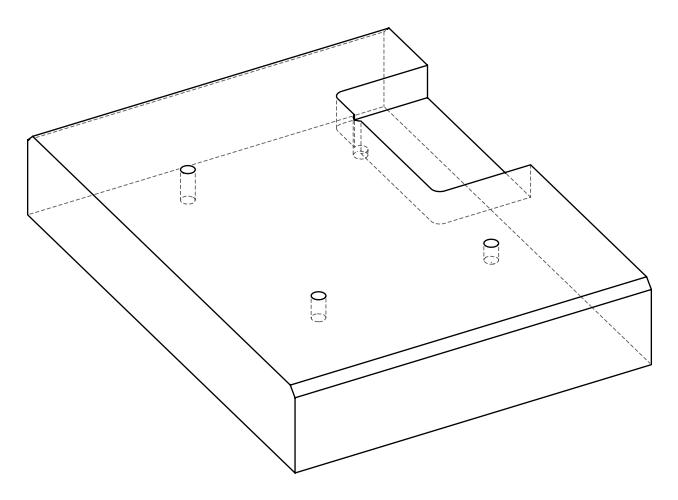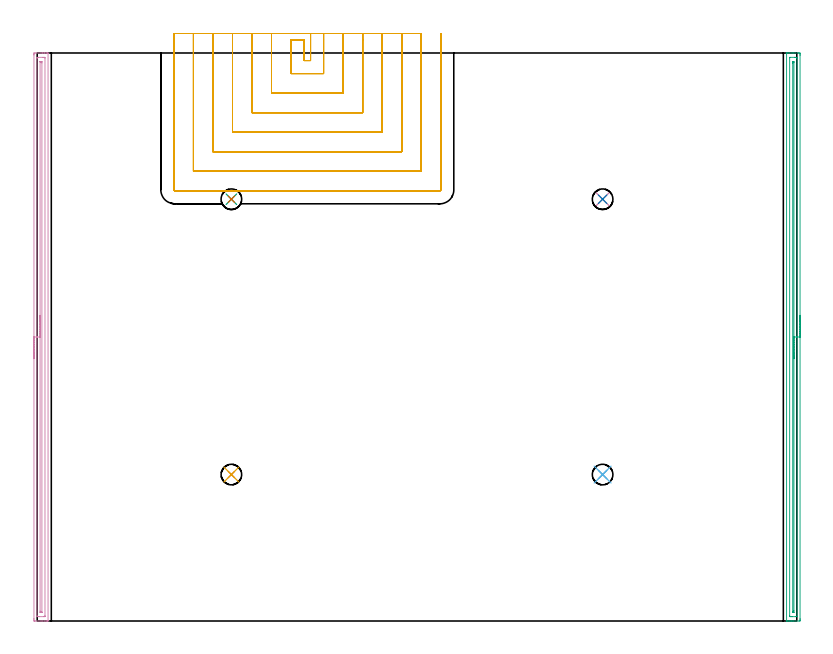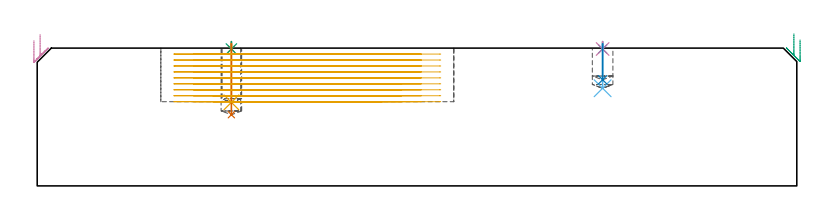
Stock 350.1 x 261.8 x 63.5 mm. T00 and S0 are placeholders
(PLAN: 11 operations, 3 tool changes, 49.8 min)
(1 SPOT_DRILL | STEP1POCKET | NXT0321_9005460120000 | 0.03 min | 1 mm3)
(2 SPOT_DRILL_1 | STEP1POCKET_1 | NXT0321_9005460120000 | 0.03 min | 1 mm3)
(3 SPOT_DRILL_2 | STEP1POCKET_2 | NXT0321_9005460120000 | 0.03 min | 1 mm3)
(4 SPOT_DRILL_3 | STEP1POCKET_3 | NXT0321_9005460120000 | 0.03 min | 1 mm3)
(5 DRILL_BLIND_HOLE_INTO_CENTER | STEP1POCKET | NXT0301_066 | 0.11 min | 1688 mm3)
(6 DRILL_BLIND_HOLE_INTO_CENTER_1 | STEP1POCKET_1 | NXT0301_066 | 0.08 min | 1217 mm3)
(7 DRILL_BLIND_HOLE_INTO_CENTER_2 | STEP1POCKET_2 | NXT0301_066 | 0.13 min | 2085 mm3)
(8 DRILL_BLIND_HOLE_INTO_CENTER_3 | STEP1POCKET_3 | NXT0301_066 | 0.07 min | 948 mm3)
(9 AREA_MILL | FG_CHAMFER_SURFACE | UGT0205_001 | 6.44 min | 5037 mm3)
(10 AREA_MILL_1 | FG_CHAMFER_SURFACE_1 | UGT0205_001 | 6.45 min | 5536 mm3)
(11 MILL_OPEN_POCKET | POCKET_OPEN | NXT0201_011 | Follow Part, ap 3, ae 75% | 36.37 min | 229987 mm3)
(TOOL NXT0321_9005460120000 | NC Spot Drill, 142deg, 12mm, Carbide, Uncoated | D12 PA142 FL30 Z2)
(TOOL NXT0301_066 | Carbide Drill 9.5mm [860.1-0950-029A1-MM 2214] | D9.5 PA140 FL47 Z2)
(TOOL UGT0205_001 | Chamfer Mill 20 x 3 x 45 deg. | D20 FL50 Z2)
(TOOL NXT0201_011 | ENDMILL 12mm [2P460-1200-NA 1630] | D12 FL38 Z6)
(OP 1 SPOT_DRILL)
G17 G21 G94 G90
T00 M6
G54
G17 G0 G90 X89.5 Y67.5 S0 M3
G43 Z73.5 H0
G94 G81 G98 Z63.091 F250. R66.5
G80
M5
M2
(OP 2 SPOT_DRILL_1)
G17 G21 G94 G90
T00 M6
G54
G17 G0 G90 X260.6 Y67.5 S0 M3
G43 Z73.5 H0
G94 G81 G98 Z63.091 F250. R66.5
G80
M5
M2
(OP 3 SPOT_DRILL_2)
G17 G21 G94 G90
T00 M6
G54
G17 G0 G90 X89.5 Y194.4 S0 M3
G43 Z73.5 H0
G94 G81 G98 Z63.091 F250. R66.5
G80
M5
M2
(OP 4 SPOT_DRILL_3)
G17 G21 G94 G90
T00 M6
G54
G17 G0 G90 X260.6 Y194.4 S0 M3
G43 Z73.5 H0
G94 G81 G98 Z63.091 F250. R66.5
G80
M5
M2
(OP 5 DRILL_BLIND_HOLE_INTO_CENTER)
G17 G21 G94 G90
T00 M6
G54
G17 G0 G90 X89.5 Y67.5 S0 M3
G43 Z73.5 H1
G94 G81 G98 Z38.5 F250. R65.5
G80
M5
M2
(OP 6 DRILL_BLIND_HOLE_INTO_CENTER_1)
G17 G21 G94 G90
T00 M6
G54
G17 G0 G90 X260.6 Y67.5 S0 M3
G43 Z73.5 H1
G94 G81 G98 Z45. F250. R65.5
G80
M5
M2
(OP 7 DRILL_BLIND_HOLE_INTO_CENTER_2)
G17 G21 G94 G90
T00 M6
G54
G17 G0 G90 X89.5 Y194.4 S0 M3
G43 Z73.5 H1
G94 G81 G98 Z32.8 F250. R65.5
G80
M5
M2
(OP 8 DRILL_BLIND_HOLE_INTO_CENTER_3)
G17 G21 G94 G90
T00 M6
G54
G17 G0 G90 X260.6 Y194.4 S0 M3
G43 Z73.5 H1
G94 G81 G98 Z48.9 F250. R65.5
G80
M5
M2
(OP 9 AREA_MILL)
G17 G21 G94 G90
T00 M6
G54
G17 G0 G90 X351.6 Y140.9 S1061 M3
G43 Z73.5 H0
Z67.3
G94 G1 Y140.862 Z66.428 F250.
Y140.748 Z65.563
Y140.559 Z64.712
Y140.297 Z63.88
Y139.963 Z63.074
Y139.56 Z62.3
Y139.091 Z61.564
Y138.56 Z60.872
Y137.971 Z60.229
Y137.328 Z59.64
Y136.636 Z59.108
Y135.9 Z58.64
Y135.126 Z58.237
Y134.32 Z57.903
Y133.488 Z57.641
Y132.636 Z57.452
Y131.772 Z57.338
Y130.9 Z57.3
Y1.037
X351.599 Y0.605 Z57.301
X351.595 Y0.15 Z57.303
X351.591 Y0.009 Z57.305
X351.145 Y0. Z57.751
X348.5 Z60.394
X347.932 Z60.964
X347.618 Z61.278
X347.051 Z61.845
X346.737 Z62.158
X346.124 Z62.775
X345.724 Z63.175
X345.405 Z63.485
X345.402 Y0.007 Z63.488
X345.4 Y0.159 Z63.5
Y261.641
X345.402 Y261.792 Z63.488
X345.405 Y261.794 Z63.486
X345.723 Y261.8 Z63.176
X346.108 Z62.791
X346.737 Z62.158
X347.932 Z60.964
X348.5 Z60.394
X350.861 Z58.035
X351.145 Y261.797 Z57.751
X351.591 Y261.791 Z57.305
X351.595 Y261.65 Z57.303
X351.599 Y261.195 Z57.301
X351.6 Y260.734 Z57.3
Y130.9
X350.186 Z58.714
X350.185 Y2.187 Z58.715
X350.184 Y2.085 Z58.716
X350.182 Y2.035 Z58.718
X350.18 Y2.017 Z58.72
X350.152 Y2.01 Z58.748
X349.765 Y2.002 Z59.135
X348.004 Y2. Z60.896
X347.618 Y2.001 Z61.282
X347.119 Y2.003 Z61.781
X346.914 Y2.01 Z61.986
X346.821 Y2.024 Z62.079
X346.816 Y2.31 Z62.084
X346.815 Y2.39 Z62.085
Y259.613
X346.816 Y259.715 Z62.084
X346.819 Y259.765 Z62.081
X346.82 Y259.783 Z62.08
X346.849 Y259.79 Z62.051
X347.235 Y259.798 Z61.665
X348.996 Y259.8 Z59.904
X349.382 Y259.799 Z59.518
X349.881 Y259.797 Z59.019
X350.086 Y259.79 Z58.814
X350.179 Y259.776 Z58.721
X350.184 Y259.49 Z58.716
X350.185 Y259.41 Z58.715
X350.186 Y130.9 Z58.714
X348.772 Z60.128
X348.771 Y4.793 Z60.129
X348.769 Y4.175 Z60.131
X348.766 Y4.038 Z60.134
X348.765 Y4.013 Z60.135
X348.73 Y4.008 Z60.17
X348.671 Y4.002 Z60.229
X348.5 Y4.005 Z60.4
X348.328 Y4.01 Z60.572
X348.235 Y4.019 Z60.665
X348.232 Y4.084 Z60.668
X348.23 Y4.175 Z60.67
X348.229 Y4.449 Z60.671
Y257.007
X348.231 Y257.625 Z60.669
X348.234 Y257.762 Z60.666
X348.235 Y257.787 Z60.665
X348.27 Y257.792 Z60.63
X348.329 Y257.798 Z60.571
X348.5 Y257.795 Z60.4
X348.672 Y257.79 Z60.228
X348.765 Y257.781 Z60.135
X348.768 Y257.716 Z60.132
X348.77 Y257.625 Z60.13
X348.771 Y257.351 Z60.129
X348.772 Y130.9 Z60.128
Y130.028 Z60.166
Y129.163 Z60.28
Y128.312 Z60.469
Y127.48 Z60.732
Y126.674 Z61.065
Y125.9 Z61.468
Y125.164 Z61.937
Y124.472 Z62.468
Y123.829 Z63.057
Y123.24 Z63.701
Y122.708 Z64.393
Y122.24 Z65.128
Y121.837 Z65.902
Y121.503 Z66.708
Y121.241 Z67.54
Y121.052 Z68.392
Y120.938 Z69.257
Y120.9 Z70.128
G0 Z73.5
M5
M2
(OP 10 AREA_MILL_1)
G17 G21 G94 G90
T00 M6
G54
G17 G0 G90 X-1.5 Y120.9 S1061 M3
G43 Z73.5 H0
Z67.
G94 G1 Y120.938 Z66.128 F250.
Y121.052 Z65.264
Y121.241 Z64.412
Y121.503 Z63.58
Y121.837 Z62.774
Y122.24 Z62.
Y122.708 Z61.264
Y123.24 Z60.572
Y123.829 Z59.929
Y124.472 Z59.34
Y125.164 Z58.809
Y125.9 Z58.34
Y126.674 Z57.937
Y127.48 Z57.603
Y128.312 Z57.341
Y129.163 Z57.152
Y130.028 Z57.038
Y130.9 Z57.
Y260.882
X-1.499 Y261.195 Z57.001
X-1.493 Y261.768 Z57.004
X-1.491 Y261.793 Z57.005
X-0.922 Y261.8 Z57.575
X1.75 Z60.244
X2.323 Z60.82
X2.641 Z61.137
X3.214 Z61.71
X3.531 Z62.026
X4.165 Z62.664
X4.588 Z63.088
X4.955 Y261.793 Z63.446
X4.997 Y261.79 Z63.488
X5. Y261.641 Z63.5
Y0.159
X4.997 Y0.01 Z63.488
X4.955 Y0.007 Z63.446
X4.588 Y0. Z63.087
X4.165 Z62.664
X3.531 Z62.026
X2.324 Z60.82
X1.75 Z60.244
X-0.922 Y0.001 Z57.575
X-1.17 Y0.003 Z57.326
X-1.491 Y0.007 Z57.005
X-1.493 Y0.032 Z57.004
X-1.499 Y0.605 Z57.001
X-1.5 Y1.185 Z57.
Y130.9
X-0.086 Z58.414
Y259.465
X-0.085 Y259.52 Z58.415
X-0.081 Y259.629 Z58.419
X-0.073 Y259.79 Z58.427
X-0.031 Y259.792 Z58.469
X0.471 Y259.799 Z58.971
X2.641 Y259.8 Z61.141
X3.144 Y259.798 Z61.644
X3.531 Y259.79 Z62.031
X3.579 Y259.784 Z62.079
X3.586 Y259.41 Z62.086
Y2.335
X3.585 Y2.28 Z62.085
X3.581 Y2.171 Z62.081
X3.573 Y2.01 Z62.073
X3.531 Y2.008 Z62.031
X3.029 Y2.001 Z61.529
X0.86 Y2. Z59.36
X0.356 Y2.002 Z58.856
X-0.031 Y2.01 Z58.469
X-0.079 Y2.015 Z58.421
X-0.086 Y2.39 Z58.414
Y130.9
X1.329 Z59.829
Y257.625
X1.33 Y257.731 Z59.83
X1.333 Y257.782 Z59.833
X1.334 Y257.787 Z59.834
X1.352 Y257.792 Z59.852
X1.401 Y257.796 Z59.901
X1.576 Y257.8 Z60.076
X1.75 Z60.25
X1.924 Y257.798 Z60.424
X2.041 Y257.795 Z60.541
X2.133 Y257.79 Z60.633
X2.165 Y257.782 Z60.665
X2.166 Y257.765 Z60.666
X2.169 Y257.625 Z60.669
X2.171 Y257.203 Z60.671
Y4.175
X2.17 Y4.069 Z60.67
X2.167 Y4.018 Z60.667
X2.166 Y4.012 Z60.666
X2.148 Y4.008 Z60.648
X2.099 Y4.004 Z60.599
X1.924 Y4. Z60.424
X1.75 Z60.25
X1.576 Y4.002 Z60.076
X1.459 Y4.005 Z59.959
X1.367 Y4.01 Z59.867
X1.335 Y4.018 Z59.835
X1.334 Y4.035 Z59.834
X1.331 Y4.175 Z59.831
X1.329 Y4.597 Z59.829
Y130.9
Y131.772 Z59.867
Y132.636 Z59.98
Y133.488 Z60.169
Y134.32 Z60.432
Y135.126 Z60.765
Y135.9 Z61.168
Y136.636 Z61.637
Y137.328 Z62.168
Y137.971 Z62.757
Y138.56 Z63.401
Y139.091 Z64.093
Y139.56 Z64.829
Y139.963 Z65.602
Y140.297 Z66.408
Y140.559 Z67.24
Y140.748 Z68.092
Y140.862 Z68.957
Y140.9 Z69.829
G0 Z73.5
M5
M2
(OP 11 MILL_OPEN_POCKET)
G17 G21 G94 G90
T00 M6
G54
G17 G0 G90 X126. Y270.8 S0 M3
G43 Z73.5 H1
Z60.755
G94 G1 Y267.8 F250.
Y258.3 F500.
X123.
Y267.8
X117.
Y252.3
X132.
Y267.8
Y270.8 F250.
X108.
Y267.8
Y243.3 F500.
X141.
Y267.8
Y270.8 F250.
X99.
Y267.8
Y234.3 F500.
X150.
Y267.8
Y270.8 F250.
X90.
Y267.8
Y225.3 F500.
X159.
Y267.8
Y270.8 F250.
X81.
Y267.8
Y216.3 F500.
X168.
Y267.8
Y270.8 F250.
X72.
Y267.8
Y207.3 F500.
X177.
Y267.8
Y270.8 F250.
X63.
Y267.8
Y198.7 F500.
G3 X63.4 Y198.3 R0.4
G1 X185.6
G3 X186. Y198.7 R0.4
G1 Y267.8
Y270.8 F250.
G0 X126. Z58.011
G1 Y267.8
Y258.3 F500.
X123.
Y267.8
X117.
Y252.3
X132.
Y267.8
Y270.8 F250.
X108.
Y267.8
Y243.3 F500.
X141.
Y267.8
Y270.8 F250.
X99.
Y267.8
Y234.3 F500.
X150.
Y267.8
Y270.8 F250.
X90.
Y267.8
Y225.3 F500.
X159.
Y267.8
Y270.8 F250.
X81.
Y267.8
Y216.3 F500.
X168.
Y267.8
Y270.8 F250.
X72.
Y267.8
Y207.3 F500.
X177.
Y267.8
Y270.8 F250.
X63.
Y267.8
Y198.7 F500.
G3 X63.4 Y198.3 R0.4
G1 X185.6
G3 X186. Y198.7 R0.4
G1 Y267.8
Y270.8 F250.
G0 X126. Z55.267
G1 Y267.8
Y258.3 F500.
X123.
Y267.8
X117.
Y252.3
X132.
Y267.8
Y270.8 F250.
X108.
Y267.8
Y243.3 F500.
X141.
Y267.8
Y270.8 F250.
X99.
Y267.8
Y234.3 F500.
X150.
Y267.8
Y270.8 F250.
X90.
Y267.8
Y225.3 F500.
X159.
Y267.8
Y270.8 F250.
X81.
Y267.8
Y216.3 F500.
X168.
Y267.8
Y270.8 F250.
X72.
Y267.8
Y207.3 F500.
X177.
Y267.8
Y270.8 F250.
X63.
Y267.8
Y198.7 F500.
G3 X63.4 Y198.3 R0.4
G1 X185.6
G3 X186. Y198.7 R0.4
G1 Y267.8
Y270.8 F250.
G0 X126. Z52.522
G1 Y267.8
Y258.3 F500.
X123.
Y267.8
X117.
Y252.3
X132.
Y267.8
Y270.8 F250.
X108.
Y267.8
Y243.3 F500.
X141.
Y267.8
Y270.8 F250.
X99.
Y267.8
Y234.3 F500.
X150.
Y267.8
Y270.8 F250.
X90.
Y267.8
Y225.3 F500.
X159.
Y267.8
Y270.8 F250.
X81.
Y267.8
Y216.3 F500.
X168.
Y267.8
Y270.8 F250.
X72.
Y267.8
Y207.3 F500.
X177.
Y267.8
Y270.8 F250.
X63.
Y267.8
Y198.7 F500.
G3 X63.4 Y198.3 R0.4
G1 X185.6
G3 X186. Y198.7 R0.4
G1 Y267.8
Y270.8 F250.
G0 X126. Z49.778
G1 Y267.8
Y258.3 F500.
X123.
Y267.8
X117.
Y252.3
X132.
Y267.8
Y270.8 F250.
X108.
Y267.8
Y243.3 F500.
X141.
Y267.8
Y270.8 F250.
X99.
Y267.8
Y234.3 F500.
X150.
Y267.8
Y270.8 F250.
X90.
Y267.8
Y225.3 F500.
X159.
Y267.8
Y270.8 F250.
X81.
Y267.8
Y216.3 F500.
X168.
Y267.8
Y270.8 F250.
X72.
Y267.8
Y207.3 F500.
X177.
Y267.8
Y270.8 F250.
X63.
Y267.8
Y198.7 F500.
G3 X63.4 Y198.3 R0.4
G1 X185.6
G3 X186. Y198.7 R0.4
G1 Y267.8
Y270.8 F250.
G0 X126. Z47.033
G1 Y267.8
Y258.3 F500.
X123.
Y267.8
X117.
Y252.3
X132.
Y267.8
Y270.8 F250.
X108.
Y267.8
Y243.3 F500.
X141.
Y267.8
Y270.8 F250.
X99.
Y267.8
Y234.3 F500.
X150.
Y267.8
Y270.8 F250.
X90.
Y267.8
Y225.3 F500.
X159.
Y267.8
Y270.8 F250.
X81.
Y267.8
Y216.3 F500.
X168.
Y267.8
Y270.8 F250.
X72.
Y267.8
Y207.3 F500.
X177.
Y267.8
Y270.8 F250.
X63.
Y267.8
Y198.7 F500.
G3 X63.4 Y198.3 R0.4
G1 X185.6
G3 X186. Y198.7 R0.4
G1 Y267.8
Y270.8 F250.
G0 X126. Z44.289
G1 Y267.8
Y258.3 F500.
X123.
Y267.8
X117.
Y252.3
X132.
Y267.8
Y270.8 F250.
X108.
Y267.8
Y243.3 F500.
X141.
Y267.8
Y270.8 F250.
X99.
Y267.8
Y234.3 F500.
X150.
Y267.8
Y270.8 F250.
X90.
Y267.8
Y225.3 F500.
X159.
Y267.8
Y270.8 F250.
X81.
Y267.8
Y216.3 F500.
X168.
Y267.8
Y270.8 F250.
X72.
Y267.8
Y207.3 F500.
X177.
Y267.8
Y270.8 F250.
X63.
Y267.8
Y198.7 F500.
G3 X63.4 Y198.3 R0.4
G1 X185.6
G3 X186. Y198.7 R0.4
G1 Y267.8
Y270.8 F250.
G0 X126. Z41.544
G1 Y267.8
Y258.3 F500.
X123.
Y267.8
X117.
Y252.3
X132.
Y267.8
Y270.8 F250.
X108.
Y267.8
Y243.3 F500.
X141.
Y267.8
Y270.8 F250.
X99.
Y267.8
Y234.3 F500.
X150.
Y267.8
Y270.8 F250.
X90.
Y267.8
Y225.3 F500.
X159.
Y267.8
Y270.8 F250.
X81.
Y267.8
Y216.3 F500.
X168.
Y267.8
Y270.8 F250.
X72.
Y267.8
Y207.3 F500.
X177.
Y267.8
Y270.8 F250.
X63.
Y267.8
Y198.7 F500.
G3 X63.4 Y198.3 R0.4
G1 X185.6
G3 X186. Y198.7 R0.4
G1 Y267.8
Y270.8 F250.
G0 X126. Z38.8
G1 Y267.8
Y258.3 F500.
X123.
Y267.8
X117.
Y252.3
X132.
Y267.8
Y270.8 F250.
X108.
Y267.8
Y243.3 F500.
X141.
Y267.8
Y270.8 F250.
X99.
Y267.8
Y234.3 F500.
X150.
Y267.8
Y270.8 F250.
X90.
Y267.8
Y225.3 F500.
X159.
Y267.8
Y270.8 F250.
X81.
Y267.8
Y216.3 F500.
X168.
Y267.8
Y270.8 F250.
X72.
Y267.8
Y207.3 F500.
X177.
Y267.8
Y270.8 F250.
X63.
Y267.8
Y198.7 F500.
G3 X63.4 Y198.3 R0.4
G1 X185.6
G3 X186. Y198.7 R0.4
G1 Y267.8
Y270.8 F250.
G0 Z73.5
M5
M2
